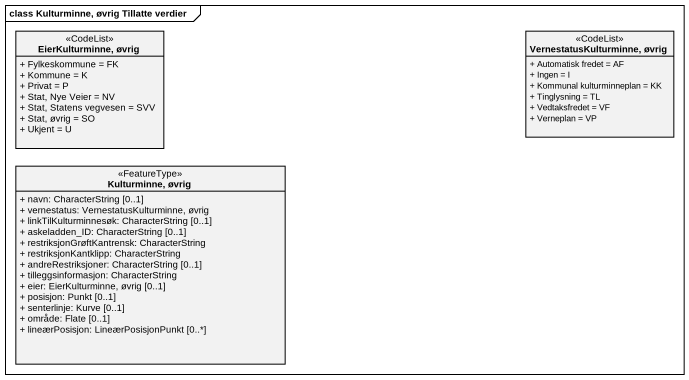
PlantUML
@startuml
mainframe class Kulturminne, øvrig Tillatte verdier
hide circle
hide empty members
skinparam classAttributeIconSize 0
class "EierKulturminne, øvrig" as EierKulturminne_øvrig <<CodeList>> {
  + Fylkeskommune = FK
  + Kommune = K
  + Privat = P
  + Stat, Nye Veier = NV
  + Stat, Statens vegvesen = SVV
  + Stat, øvrig = SO
  + Ukjent = U
}
class "VernestatusKulturminne, øvrig" as VernestatusKulturminne_øvrig <<CodeList>> {
  + Automatisk fredet = AF
  + Ingen = I
  + Kommunal kulturminneplan = KK
  + Tinglysning = TL
  + Vedtaksfredet = VF
  + Verneplan = VP
}
class "Kulturminne, øvrig" as Kulturminne_øvrig <<FeatureType>> {
  + navn: CharacterString [0..1]
  + vernestatus: VernestatusKulturminne, øvrig
  + linkTilKulturminnesøk: CharacterString [0..1]
  + askeladden_ID: CharacterString [0..1]
  + restriksjonGrøftKantrensk: CharacterString
  + restriksjonKantklipp: CharacterString
  + andreRestriksjoner: CharacterString [0..1]
  + tilleggsinformasjon: CharacterString
  + eier: EierKulturminne, øvrig [0..1]
  + posisjon: Punkt [0..1]
  + senterlinje: Kurve [0..1]
  + område: Flate [0..1]
  + lineærPosisjon: LineærPosisjonPunkt [0..*]
}
@enduml
